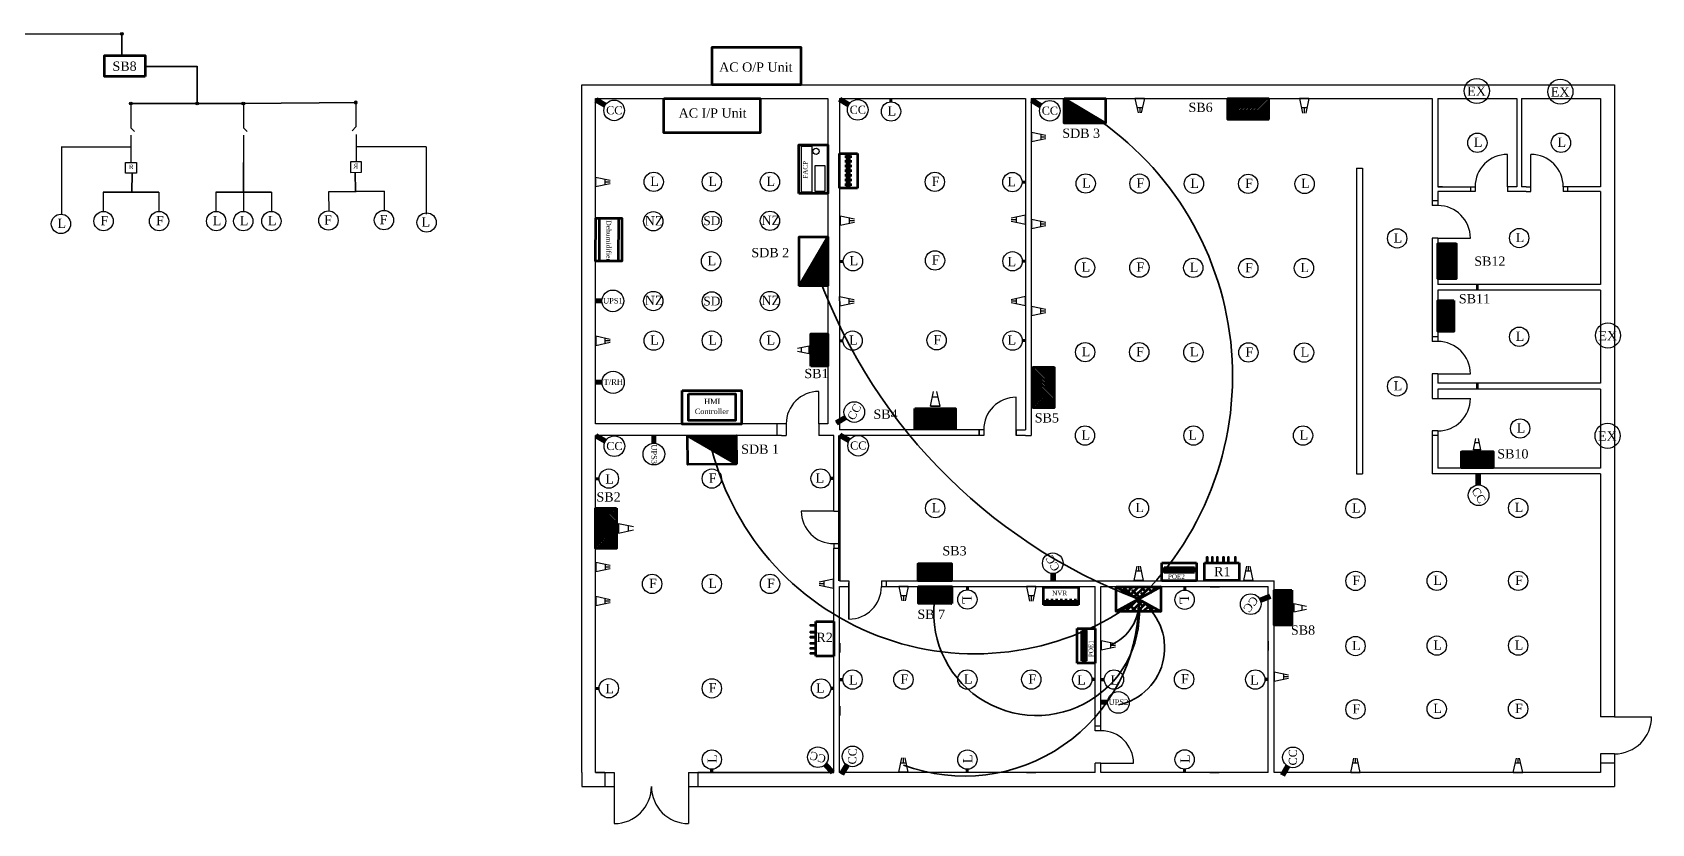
# Model space of a CAD drawing. Header units: metres. Extents: x 59 to 203, y 25 to 76.
# Drawn here: x 168.53 to 203.38, y 57.33 to 74.36 of the extents above; entities that cross this region are included whole.
import ezdxf
from ezdxf.enums import TextEntityAlignment as Align

# ---------------------------------------------------------------- set-up
doc = ezdxf.new("R2010")
doc.units = ezdxf.units.M
doc.header["$LTSCALE"] = 1e-05
doc.header["$MEASUREMENT"] = 0
doc.linetypes.add('DASHED2', pattern=[0.375, 0.25, -0.125])
for name, color, linetype in [('SYMS', 7, 'Continuous'), ('Wire (SDB)', 210, 'DASHED2'), ('WIRES', 7, 'Continuous')]:
    doc.layers.add(name, color=color, linetype=linetype)
doc.styles.get("Standard").update_dxf_attribs({"font": 'times.ttf'})

# ---------------------------------------------------------------- blocks, each defined once
blk = doc.blocks.new('normal door')
for p, q in [((0, 0.125), (0, 0.825)), ((-0.7, 0.125), (-0.8, 0.125)), ((-0.8, 0.125), (-0.8, 0)), ((-0.7, 0), (-0.8, 0)), ((-0.7, 0.125), (-0.7, 0)), ((0, 0.125), (0, 0))]:
    blk.add_line(p, q)
blk.add_arc((0, 0.125), 0.7, 90, 180)
blk = doc.blocks.new('WDDOT')
for radius in [0.03, 0.0187, 0.00929]:
    blk.add_circle((0, 0), radius)
blk = doc.blocks.new('Regulator')
blk.add_lwpolyline([(-0.117, 0.228), (0.117, 0.228), (0.117, 0), (-0.117, 0)], close=True)
at = {"insert": (-0.09, 0.186), "char_height": 0.1, "attachment_point": 1}
blk.add_mtext_dynamic_manual_height_columns('\\pxqc;R', width=0.18667, gutter_width=1, heights=[0], dxfattribs=at)

msp = doc.modelspace()

# ---------------------------------------------------------------- hatches: boundary and pattern name
at = {"lineweight": 60}
h = msp.add_hatch(dxfattribs=at)
h.set_pattern_fill('ANSI31', color=256, scale=0.221801, angle=0.0166, style=0)
h.set_pattern_definition([(45.01664, (179.34202, 57.83356), (-0.019610316, 0.019598928), [])])
h.paths.add_polyline_path([(191.624, 72.407), (190.734, 72.933), (190.734, 72.407)])
h = msp.add_hatch(dxfattribs=at)
h.set_pattern_fill('ANSI31', color=256, scale=0.447342, angle=180)
h.set_pattern_definition([(225, (231.918725, 100.661645), (0.03953984, -0.03953984), [])])
h.paths.add_polyline_path([(195.128, 72.484), (195.128, 72.934), (194.254, 72.934), (194.254, 72.484)])
h = msp.add_hatch(dxfattribs=at)
h.set_pattern_fill('ANSI31', color=256, scale=0.261867, angle=90, style=0)
h.set_pattern_definition([(135, (202.849444, 55.454056), (-0.02314598, -0.02314598), [])])
h.paths.add_polyline_path([(185.648, 69.959), (185.026, 68.909), (185.648, 68.909)])
h = msp.add_hatch(dxfattribs=at)
h.set_pattern_fill('ANSI31', color=256, scale=0.388692, angle=-90)
h.set_pattern_definition([(315, (174.683134, 101.781006), (0.034355855, 0.034355855), [])])
h.paths.add_polyline_path([(199.166, 69.814), (198.775, 69.814), (198.775, 69.055), (199.166, 69.055)])
h = msp.add_hatch(dxfattribs=at)
h.set_pattern_fill('ANSI31', color=256, scale=0.342004, angle=-90)
h.set_pattern_definition([(315, (177.57699, 96.720635), (0.03022915, 0.03022915), [])])
h.paths.add_polyline_path([(199.119, 68.593), (198.775, 68.593), (198.775, 67.925), (199.119, 67.925)])
h = msp.add_hatch(dxfattribs=at)
h.set_pattern_fill('ANSI31', color=256, scale=0.359311, angle=90)
h.set_pattern_definition([(135, (207.91645, 37.62335), (-0.03175889, -0.03175889), [])])
h.paths.add_polyline_path([(185.284, 67.174), (185.646, 67.174), (185.646, 67.876), (185.284, 67.876)])
h = msp.add_hatch(dxfattribs=at)
h.set_pattern_fill('ANSI31', color=256, scale=0.447342, angle=-90)
h.set_pattern_definition([(315, (162.34096, 103.94314), (0.03953984, 0.03953984), [])])
h.paths.add_polyline_path([(190.518, 67.153), (190.068, 67.153), (190.068, 66.279), (190.518, 66.279)])
h = msp.add_hatch(dxfattribs=at)
h.set_pattern_fill('ANSI31', color=256, scale=0.447342)
h.set_pattern_definition([(45, (150.73041, 38.091794), (-0.03953984, 0.03953984), [])])
h.paths.add_polyline_path([(187.521, 66.269), (187.521, 65.819), (188.395, 65.819), (188.395, 66.269)])
h = msp.add_hatch(dxfattribs=at)
h.set_pattern_fill('ANSI31', color=256, scale=0.261867, angle=180.422, style=0)
h.set_pattern_definition([(225.42197, (197.003386, 82.988565), (0.023315812, -0.02297489), [])])
h.paths.add_polyline_path([(182.625, 65.68), (183.68, 65.066), (183.675, 65.688)])
h = msp.add_hatch(dxfattribs=at)
h.set_pattern_fill('ANSI31', color=256, scale=0.347025)
h.set_pattern_definition([(45, (170.743582, 43.47979), (-0.03067299, 0.03067299), [])])
h.paths.add_polyline_path([(199.284, 65.338), (199.284, 64.989), (199.962, 64.989), (199.962, 65.338)])
h = msp.add_hatch(dxfattribs=at)
h.set_pattern_fill('ANSI31', color=256, scale=0.447342, angle=-90)
h.set_pattern_definition([(315, (152.920654, 100.91581), (0.03953984, 0.03953984), [])])
h.paths.add_polyline_path([(181.098, 64.125), (180.648, 64.125), (180.648, 63.251), (181.098, 63.251)])
h = msp.add_hatch(dxfattribs=at)
h.set_pattern_fill('ANSI31', color=256, scale=0.367618)
h.set_pattern_definition([(45, (157.359476, 39.77544), (-0.032493114, 0.032493114), [])])
h.paths.add_polyline_path([(187.593, 62.931), (187.593, 62.561), (188.311, 62.561), (188.311, 62.931)])
h = msp.add_hatch(dxfattribs=at)
h.set_pattern_fill('ANSI31', color=256, scale=0.365629, angle=180)
h.set_pattern_definition([(225, (218.384524, 85.096983), (0.03231735, -0.03231735), [])])
h.paths.add_polyline_path([(188.314, 62.067), (188.314, 62.434), (187.6, 62.434), (187.6, 62.067)])
h = msp.add_hatch(dxfattribs=at)
h.set_pattern_fill('ANSI38', color=256, scale=0.720766)
h.set_pattern_definition([(45, (143.49525, 18.68892), (-0.06370732, 0.06370732), []), (135, (143.49525, 18.68892), (-0.19112195, 0.06370732), [0.2252394, -0.13514363])])
h.paths.add_polyline_path([(191.849, 62.428), (192.333, 62.162), (192.816, 62.428)])
h.paths.add_polyline_path([(192.816, 61.896), (192.333, 62.162), (191.849, 61.896)])
h = msp.add_hatch(dxfattribs=at)
h.set_pattern_fill('ANSI31', color=256, scale=0.382647, angle=-90)
h.set_pattern_definition([(315, (171.5328, 93.823957), (0.033821574, 0.033821574), [])])
h.paths.add_polyline_path([(195.635, 62.354), (195.25, 62.354), (195.25, 61.607), (195.635, 61.607)])

# ---------------------------------------------------------------- linework, layer by layer
for p, q in [((159.098, 74.329), (170.482, 74.329)), ((180.35, 58.434), (180.35, 73.234)), ((189.9, 73.234), (190.05, 73.234)), ((198.625, 73.234), (198.775, 73.234)), ((200.475, 73.234), (200.575, 73.234)), ((202.575, 73.234), (202.575, 68.934)), ((180.65, 72.934), (185.65, 72.934)), ((185.65, 72.934), (185.65, 65.934)), ((185.9, 72.934), (185.9, 69.304)), ((189.9, 72.934), (189.9, 65.809)), ((190.025, 72.934), (190.025, 65.684)), ((198.65, 72.934), (198.65, 70.634)), ((198.65, 72.934), (198.65, 70.634)), ((198.775, 72.934), (198.775, 71.034)), ((200.475, 72.934), (200.475, 71.034)), ((200.575, 72.934), (200.575, 71.034)), ((202.275, 72.934), (202.275, 71.034)), ((202.275, 72.934), (202.275, 71.034)), ((202.275, 72.934), (202.275, 71.034)), ((202.575, 72.934), (202.575, 71.034)), ((200.275, 71.034), (200.275, 71.734)), ((200.775, 71.034), (200.775, 71.734)), ((197.025, 71.434), (197.025, 64.859)), ((197.025, 71.434), (197.15, 71.434)), ((197.15, 71.434), (197.15, 64.859)), ((198.875, 71.034), (198.775, 71.034)), ((198.775, 71.034), (199.575, 71.034)), ((198.775, 70.934), (198.775, 70.634)), ((199.475, 70.934), (198.775, 70.934)), ((199.475, 71.034), (199.475, 70.934)), ((199.475, 71.034), (199.475, 70.935)), ((199.575, 70.935), (199.475, 70.935)), ((199.575, 71.034), (199.575, 70.935)), ((200.275, 71.034), (200.275, 70.934)), ((200.475, 71.034), (200.275, 71.034)), ((200.675, 70.934), (200.275, 70.934)), ((200.675, 71.034), (200.575, 71.034)), ((200.675, 71.034), (200.775, 71.034)), ((200.675, 70.934), (200.775, 70.934)), ((200.775, 70.934), (200.775, 71.034)), ((202.275, 71.034), (201.475, 71.034)), ((201.475, 71.034), (201.475, 70.934)), ((202.275, 70.934), (201.475, 70.934)), ((201.575, 70.934), (201.575, 71.034)), ((202.275, 70.934), (202.275, 69.934)), ((202.275, 70.934), (202.275, 68.934)), ((198.775, 70.734), (198.65, 70.734)), ((198.775, 70.634), (198.65, 70.634)), ((198.65, 69.934), (198.65, 67.709)), ((198.65, 69.934), (198.65, 67.709)), ((198.775, 69.934), (198.65, 69.934)), ((198.775, 69.934), (198.775, 68.934)), ((198.775, 69.934), (199.475, 69.934)), ((185.9, 69.304), (185.9, 65.809)), ((202.275, 68.934), (198.775, 68.934)), ((198.775, 68.809), (198.775, 67.709)), ((202.275, 68.809), (198.775, 68.809)), ((202.575, 68.934), (202.575, 68.834)), ((202.575, 68.834), (202.575, 68.734)), ((198.775, 67.809), (198.65, 67.809)), ((198.775, 67.709), (198.65, 67.709)), ((198.65, 67.009), (198.65, 66.484)), ((198.775, 67.009), (198.65, 67.009)), ((198.775, 67.009), (198.775, 66.809)), ((198.775, 67.009), (199.475, 67.009)), ((185.45, 65.934), (185.45, 66.634)), ((202.275, 66.809), (198.775, 66.809)), ((198.775, 66.684), (198.775, 66.484)), ((202.275, 66.684), (198.775, 66.684)), ((202.575, 66.81), (202.575, 66.673)), ((198.65, 66.484), (199.475, 66.484)), ((184.65, 65.934), (180.65, 65.934)), ((184.55, 65.934), (184.55, 65.684)), ((184.75, 65.934), (184.65, 65.934)), ((184.75, 65.934), (184.75, 65.684)), ((185.65, 65.934), (185.45, 65.934)), ((185.45, 65.934), (185.45, 65.684)), ((180.65, 58.434), (180.65, 65.684)), ((184.65, 65.684), (180.65, 65.684)), ((184.65, 65.684), (184.75, 65.684)), ((185.775, 65.684), (185.45, 65.684)), ((185.775, 64.059), (185.775, 65.684)), ((188.901, 65.809), (185.9, 65.809)), ((185.9, 64.059), (185.9, 65.684)), ((188.901, 65.684), (185.9, 65.684)), ((188.901, 65.684), (188.901, 65.809)), ((189.701, 65.684), (189.701, 65.809)), ((189.701, 65.809), (189.9, 65.809)), ((189.901, 65.684), (189.701, 65.684)), ((189.9, 65.684), (190.025, 65.684)), ((198.65, 65.784), (198.65, 64.859)), ((198.775, 65.784), (198.65, 65.784)), ((198.775, 65.684), (198.65, 65.684)), ((198.775, 65.784), (198.775, 64.984)), ((197.025, 64.859), (197.15, 64.859)), ((202.275, 64.859), (198.65, 64.859)), ((202.275, 64.984), (198.775, 64.984)), ((185.775, 64.059), (185.9, 64.059)), ((185.775, 58.434), (185.775, 63.259)), ((185.775, 63.259), (185.9, 63.259)), ((185.9, 62.559), (185.9, 63.259)), ((185.775, 58.434), (185.775, 62.434)), ((185.9, 62.559), (186.1, 62.559)), ((185.9, 62.559), (186.1, 62.559)), ((185.9, 58.434), (185.9, 62.434)), ((185.9, 62.434), (186.1, 62.434)), ((186.1, 62.559), (186.1, 62.434)), ((186.1, 61.734), (186.1, 62.514)), ((186.1, 62.434), (186.1, 61.734)), ((186.8, 62.559), (195.25, 62.559)), ((186.8, 62.559), (186.8, 62.434)), ((186.8, 62.434), (191.4, 62.434)), ((186.9, 62.559), (186.9, 62.434)), ((191.4, 59.334), (191.4, 62.434)), ((191.525, 59.334), (191.525, 62.434)), ((191.525, 62.434), (195.125, 62.434)), ((195.125, 58.434), (195.125, 62.434)), ((195.25, 58.434), (195.25, 62.559)), ((202.575, 59.831), (202.575, 59.634)), ((202.575, 59.634), (203.375, 59.634)), ((191.525, 59.434), (191.4, 59.434)), ((191.525, 59.334), (191.4, 59.334)), ((191.4, 58.434), (191.4, 58.634)), ((191.525, 58.634), (191.4, 58.634)), ((191.525, 58.434), (191.525, 58.634)), ((191.525, 58.634), (192.225, 58.634)), ((202.575, 58.834), (202.575, 58.134)), ((180.35, 58.434), (180.35, 58.134)), ((180.85, 58.434), (180.65, 58.434)), ((180.65, 58.434), (181.05, 58.434)), ((180.85, 58.434), (180.85, 58.134)), ((181.05, 58.434), (181.05, 58.134)), ((182.65, 58.434), (185.775, 58.434)), ((182.65, 58.434), (182.65, 58.134)), ((185.775, 58.434), (182.85, 58.434)), ((182.85, 58.434), (182.85, 58.134)), ((196.25, 58.434), (196.25, 58.436)), ((180.35, 58.134), (180.65, 58.134)), ((180.65, 58.134), (181.05, 58.134)), ((181.05, 58.134), (181.05, 57.334)), ((182.65, 58.134), (202.575, 58.134)), ((182.65, 58.134), (182.65, 57.334))]:
    msp.add_line(p, q)
at = {"linetype": 'Continuous', "lineweight": 35}
for p in [(175.516, 72.849), (170.618, 72.83)]:
    msp.add_line(p, (173.067, 72.83), dxfattribs=at)
at = {"lineweight": 60}
for p, q in [((180.842, 72.761), (180.642, 72.878)), ((180.857, 72.793), (180.657, 72.91)), ((180.874, 72.817), (180.674, 72.934)), ((186.084, 72.773), (185.884, 72.89)), ((186.099, 72.805), (185.899, 72.922)), ((186.116, 72.829), (185.916, 72.946)), ((190.217, 72.753), (190.017, 72.87)), ((190.232, 72.785), (190.032, 72.902)), ((190.248, 72.809), (190.049, 72.926)), ((180.727, 70.362), (180.727, 69.434)), ((181.142, 70.36), (181.136, 69.433)), ((180.786, 68.604), (180.646, 68.604)), ((180.786, 68.556), (180.646, 68.556)), ((180.786, 68.604), (180.786, 68.604)), ((180.789, 66.855), (180.646, 66.855)), ((180.789, 66.805), (180.646, 66.805)), ((180.789, 66.855), (180.789, 66.855)), ((186.012, 66.103), (185.813, 65.985)), ((186.025, 66.077), (185.826, 65.959)), ((186.046, 66.049), (185.847, 65.93)), ((180.846, 65.536), (180.646, 65.653)), ((180.861, 65.568), (180.662, 65.685)), ((180.878, 65.592), (180.678, 65.709)), ((181.879, 65.518), (181.879, 65.684)), ((181.927, 65.518), (181.927, 65.684)), ((181.927, 65.518), (181.927, 65.518)), ((186.093, 65.547), (185.893, 65.664)), ((186.108, 65.579), (185.908, 65.696)), ((186.125, 65.603), (185.925, 65.72)), ((199.616, 64.618), (199.614, 64.849)), ((199.651, 64.621), (199.649, 64.852)), ((199.68, 64.619), (199.678, 64.85)), ((190.459, 62.716), (190.46, 62.559)), ((190.488, 62.715), (190.489, 62.559)), ((190.524, 62.717), (190.524, 62.559)), ((191.849, 62.428), (192.816, 61.896)), ((192.816, 62.428), (191.849, 61.896)), ((194.938, 62.171), (195.152, 62.259)), ((194.954, 62.139), (195.168, 62.227)), ((194.963, 62.112), (195.177, 62.2)), ((191.668, 59.967), (191.527, 59.967)), ((191.668, 59.967), (191.668, 59.967)), ((191.668, 59.919), (191.527, 59.919)), ((185.565, 58.584), (185.727, 58.418)), ((185.588, 58.603), (185.749, 58.437)), ((185.611, 58.63), (185.772, 58.464)), ((186.036, 58.611), (185.912, 58.415)), ((186.059, 58.594), (185.936, 58.398)), ((186.091, 58.577), (185.967, 58.382)), ((195.52, 58.585), (195.404, 58.385)), ((195.545, 58.569), (195.428, 58.369)), ((195.576, 58.553), (195.46, 58.353))]:
    msp.add_line(p, q, dxfattribs=at)
at = {"color": 0, "lineweight": 60}
for p, q in [((186.994, 72.934), (186.995, 72.863)), ((187.003, 72.934), (187.004, 72.864)), ((190.734, 72.933), (191.624, 72.407)), ((195.896, 72.934), (195.896, 72.934)), ((185.9, 71.005), (185.9, 71.753)), ((185.9, 71.753), (186.285, 71.753)), ((186.034, 71.71), (186.034, 71.66)), ((186.134, 71.71), (186.034, 71.71)), ((186.134, 71.66), (186.034, 71.66)), ((186.034, 71.61), (186.034, 71.56)), ((186.134, 71.61), (186.034, 71.61)), ((186.134, 71.61), (186.034, 71.61)), ((186.134, 71.56), (186.034, 71.56)), ((186.034, 71.51), (186.034, 71.46)), ((186.134, 71.51), (186.034, 71.51)), ((186.134, 71.46), (186.034, 71.46)), ((186.134, 71.71), (186.134, 71.66)), ((186.134, 71.61), (186.134, 71.56)), ((186.134, 71.51), (186.134, 71.46)), ((186.285, 71.753), (186.285, 71.005)), ((186.034, 71.41), (186.034, 71.36)), ((186.134, 71.41), (186.034, 71.41)), ((186.134, 71.36), (186.034, 71.36)), ((186.034, 71.31), (186.034, 71.26)), ((186.134, 71.31), (186.034, 71.31)), ((186.134, 71.26), (186.034, 71.26)), ((186.034, 71.21), (186.034, 71.16)), ((186.134, 71.21), (186.034, 71.21)), ((186.134, 71.16), (186.034, 71.16)), ((186.034, 71.11), (186.034, 71.06)), ((186.134, 71.11), (186.034, 71.11)), ((186.134, 71.41), (186.134, 71.36)), ((186.134, 71.31), (186.134, 71.26)), ((186.134, 71.21), (186.134, 71.16)), ((186.134, 71.11), (186.134, 71.06)), ((189.898, 71.139), (189.827, 71.14)), ((189.898, 71.13), (189.827, 71.131)), ((186.285, 71.005), (185.9, 71.005)), ((186.134, 71.06), (186.034, 71.06)), ((185.026, 68.909), (185.648, 69.959)), ((185.909, 69.436), (185.98, 69.437)), ((185.909, 69.427), (185.98, 69.428)), ((189.9, 69.44), (189.83, 69.44)), ((189.901, 69.431), (189.83, 69.431)), ((199.624, 68.934), (199.624, 68.809)), ((185.9, 67.731), (185.971, 67.731)), ((185.9, 67.721), (185.971, 67.721)), ((189.901, 67.732), (189.831, 67.731)), ((189.901, 67.722), (189.831, 67.722)), ((199.623, 66.809), (199.623, 66.684)), ((183.68, 65.066), (182.625, 65.68)), ((185.9, 62.559), (185.9, 65.684)), ((199.623, 64.989), (199.623, 64.984)), ((180.653, 64.762), (180.724, 64.762)), ((180.653, 64.753), (180.724, 64.753)), ((185.771, 64.765), (185.7, 64.765)), ((185.771, 64.756), (185.7, 64.756)), ((192.837, 62.561), (192.837, 62.946)), ((192.837, 62.946), (193.584, 62.946)), ((192.884, 62.846), (193.534, 62.846)), ((192.884, 62.846), (192.884, 62.746)), ((192.884, 62.746), (193.534, 62.746)), ((192.934, 62.846), (192.934, 62.746)), ((192.984, 62.846), (192.984, 62.746)), ((192.984, 62.846), (192.984, 62.746)), ((193.034, 62.846), (193.034, 62.746)), ((193.084, 62.846), (193.084, 62.746)), ((193.134, 62.846), (193.134, 62.746)), ((193.184, 62.846), (193.184, 62.746)), ((193.234, 62.846), (193.234, 62.746)), ((193.284, 62.846), (193.284, 62.746)), ((193.334, 62.846), (193.334, 62.746)), ((193.384, 62.846), (193.384, 62.746)), ((193.434, 62.846), (193.434, 62.746)), ((193.484, 62.846), (193.484, 62.746)), ((193.534, 62.846), (193.534, 62.746)), ((193.584, 62.946), (193.584, 62.561)), ((193.752, 62.564), (193.752, 62.948)), ((193.752, 62.948), (194.499, 62.948)), ((194.499, 62.948), (194.499, 62.564)), ((188.646, 62.435), (188.646, 62.365)), ((188.655, 62.435), (188.655, 62.365)), ((190.291, 62.425), (191.038, 62.425)), ((190.291, 62.04), (190.291, 62.425)), ((191.038, 62.425), (191.038, 62.04)), ((193.584, 62.561), (192.837, 62.561)), ((193.321, 62.431), (193.321, 62.36)), ((193.33, 62.431), (193.33, 62.36)), ((194.499, 62.564), (193.752, 62.564)), ((191.038, 62.04), (190.291, 62.04)), ((190.395, 62.14), (190.345, 62.14)), ((190.345, 62.04), (190.345, 62.14)), ((190.395, 62.04), (190.345, 62.04)), ((190.395, 62.04), (190.395, 62.14)), ((190.495, 62.14), (190.445, 62.14)), ((190.445, 62.04), (190.445, 62.14)), ((190.495, 62.04), (190.445, 62.04)), ((190.495, 62.04), (190.495, 62.14)), ((190.595, 62.14), (190.545, 62.14)), ((190.545, 62.04), (190.545, 62.14)), ((190.595, 62.04), (190.545, 62.04)), ((190.595, 62.04), (190.595, 62.14)), ((190.695, 62.14), (190.645, 62.14)), ((190.645, 62.04), (190.645, 62.14)), ((190.695, 62.04), (190.645, 62.04)), ((190.695, 62.04), (190.695, 62.14)), ((190.795, 62.14), (190.745, 62.14)), ((190.745, 62.04), (190.745, 62.14)), ((190.795, 62.04), (190.745, 62.04)), ((190.795, 62.04), (190.795, 62.14)), ((190.895, 62.14), (190.845, 62.14)), ((190.845, 62.04), (190.845, 62.14)), ((190.895, 62.04), (190.845, 62.04)), ((190.895, 62.04), (190.895, 62.14)), ((190.895, 62.04), (190.895, 62.14)), ((190.995, 62.14), (190.945, 62.14)), ((190.945, 62.04), (190.945, 62.14)), ((190.995, 62.04), (190.945, 62.04)), ((190.995, 62.04), (190.995, 62.14)), ((185.39, 60.936), (185.39, 61.684)), ((185.39, 61.684), (185.775, 61.684)), ((185.775, 61.684), (185.775, 60.936)), ((191.014, 60.787), (191.014, 61.535)), ((191.014, 61.535), (191.399, 61.535)), ((191.114, 60.835), (191.114, 61.485)), ((191.114, 61.485), (191.214, 61.485)), ((191.114, 61.435), (191.214, 61.435)), ((191.114, 61.385), (191.214, 61.385)), ((191.114, 61.335), (191.214, 61.335)), ((191.214, 60.835), (191.214, 61.485)), ((191.399, 61.535), (191.399, 60.787)), ((191.114, 61.285), (191.214, 61.285)), ((191.114, 61.235), (191.214, 61.235)), ((191.114, 61.185), (191.214, 61.185)), ((191.114, 61.135), (191.214, 61.135)), ((191.114, 61.085), (191.214, 61.085)), ((191.114, 61.035), (191.214, 61.035)), ((191.114, 60.985), (191.214, 60.985)), ((185.775, 60.936), (185.39, 60.936)), ((191.399, 60.787), (191.014, 60.787)), ((191.114, 60.935), (191.214, 60.935)), ((191.114, 60.935), (191.214, 60.935)), ((191.114, 60.885), (191.214, 60.885)), ((191.114, 60.835), (191.214, 60.835)), ((185.899, 60.439), (185.97, 60.439)), ((185.899, 60.43), (185.97, 60.43)), ((191.401, 60.439), (191.33, 60.439)), ((191.401, 60.43), (191.33, 60.43)), ((191.526, 60.439), (191.597, 60.439)), ((191.526, 60.43), (191.597, 60.43)), ((195.125, 60.439), (195.054, 60.439)), ((195.125, 60.43), (195.054, 60.43)), ((180.653, 60.252), (180.724, 60.252)), ((180.653, 60.242), (180.724, 60.242)), ((185.779, 60.246), (185.708, 60.246)), ((185.779, 60.237), (185.709, 60.237)), ((183.145, 58.434), (183.145, 58.505)), ((183.154, 58.434), (183.154, 58.505)), ((188.645, 58.432), (188.645, 58.503)), ((188.654, 58.432), (188.654, 58.503)), ((193.32, 58.436), (193.32, 58.507)), ((193.329, 58.436), (193.329, 58.507))]:
    msp.add_line(p, q, dxfattribs=at)
at = {"color": 0}
for p, q in [((192.257, 72.935), (192.459, 72.935)), ((192.459, 72.935), (192.257, 72.935)), ((192.257, 72.935), (192.323, 72.626)), ((192.459, 72.935), (192.393, 72.626)), ((195.795, 72.934), (195.997, 72.934)), ((195.997, 72.934), (195.795, 72.934)), ((195.795, 72.934), (195.861, 72.624)), ((195.997, 72.934), (195.931, 72.624)), ((192.417, 72.737), (192.299, 72.737)), ((192.358, 72.737), (192.358, 72.626)), ((192.358, 72.737), (192.358, 72.626)), ((195.955, 72.735), (195.837, 72.735)), ((195.896, 72.735), (195.896, 72.624)), ((195.896, 72.735), (195.896, 72.624)), ((190.03, 72.009), (190.03, 72.211)), ((190.03, 72.211), (190.339, 72.146)), ((190.03, 72.211), (190.03, 72.009)), ((190.229, 72.169), (190.229, 72.052)), ((190.03, 72.009), (190.34, 72.075)), ((190.229, 72.11), (190.339, 72.111)), ((190.229, 72.11), (190.339, 72.111)), ((180.65, 71.042), (180.65, 71.244)), ((180.65, 71.244), (180.96, 71.178)), ((180.65, 71.244), (180.65, 71.042)), ((180.65, 71.042), (180.96, 71.107)), ((180.849, 71.201), (180.849, 71.084)), ((180.849, 71.143), (180.96, 71.143)), ((180.849, 71.143), (180.96, 71.143)), ((185.65, 71.042), (185.65, 71.244)), ((185.65, 71.244), (185.65, 71.042)), ((185.91, 70.21), (185.909, 70.412)), ((185.909, 70.412), (186.219, 70.347)), ((185.909, 70.412), (185.91, 70.21)), ((189.9, 70.427), (189.59, 70.361)), ((189.9, 70.225), (189.9, 70.427)), ((189.9, 70.427), (189.9, 70.225)), ((185.91, 70.21), (186.219, 70.277)), ((186.108, 70.37), (186.108, 70.253)), ((186.108, 70.311), (186.219, 70.312)), ((186.108, 70.311), (186.219, 70.312)), ((189.701, 70.326), (189.59, 70.326)), ((189.701, 70.326), (189.59, 70.326)), ((189.9, 70.225), (189.59, 70.291)), ((189.701, 70.385), (189.701, 70.267)), ((190.028, 70.137), (190.027, 70.339)), ((190.027, 70.339), (190.337, 70.274)), ((190.027, 70.339), (190.028, 70.137)), ((190.028, 70.137), (190.337, 70.204)), ((190.226, 70.297), (190.226, 70.18)), ((190.226, 70.239), (190.337, 70.239)), ((190.226, 70.239), (190.337, 70.239)), ((185.902, 68.475), (185.901, 68.677)), ((185.901, 68.677), (186.211, 68.612)), ((185.901, 68.677), (185.902, 68.475)), ((189.898, 68.674), (189.589, 68.608)), ((189.898, 68.472), (189.898, 68.674)), ((189.898, 68.674), (189.898, 68.472)), ((185.902, 68.475), (186.211, 68.542)), ((186.1, 68.635), (186.101, 68.518)), ((186.101, 68.577), (186.211, 68.577)), ((186.101, 68.577), (186.211, 68.577)), ((189.699, 68.573), (189.589, 68.573)), ((189.699, 68.573), (189.589, 68.573)), ((189.898, 68.472), (189.589, 68.538)), ((189.699, 68.632), (189.699, 68.514)), ((190.028, 68.268), (190.027, 68.47)), ((190.027, 68.47), (190.337, 68.405)), ((190.027, 68.47), (190.028, 68.268)), ((190.028, 68.268), (190.337, 68.335)), ((190.226, 68.429), (190.226, 68.311)), ((190.226, 68.37), (190.337, 68.37)), ((190.226, 68.37), (190.337, 68.37)), ((180.651, 67.625), (180.651, 67.827)), ((180.651, 67.827), (180.96, 67.761)), ((180.651, 67.827), (180.651, 67.625)), ((180.651, 67.625), (180.96, 67.691)), ((180.85, 67.785), (180.85, 67.667)), ((180.85, 67.726), (180.96, 67.726)), ((180.85, 67.726), (180.96, 67.726)), ((185.247, 67.608), (184.992, 67.554)), ((185.247, 67.608), (185.247, 67.442)), ((185.247, 67.442), (185.247, 67.608)), ((185.247, 67.442), (184.992, 67.496)), ((185.083, 67.477), (185.083, 67.573)), ((187.854, 66.315), (187.922, 66.633)), ((188.062, 66.315), (187.994, 66.633)), ((188.062, 66.315), (187.854, 66.315)), ((187.854, 66.315), (188.062, 66.315)), ((187.898, 66.519), (188.018, 66.519)), ((181.899, 65.934), (181.899, 65.934)), ((199.542, 65.374), (199.595, 65.62)), ((199.576, 65.532), (199.67, 65.532)), ((199.703, 65.374), (199.651, 65.62)), ((199.703, 65.374), (199.542, 65.374)), ((199.542, 65.374), (199.703, 65.374)), ((181.144, 63.585), (181.144, 63.792)), ((181.144, 63.792), (181.461, 63.724)), ((181.144, 63.792), (181.144, 63.585)), ((181.144, 63.585), (181.461, 63.652)), ((181.348, 63.749), (181.348, 63.628)), ((180.652, 62.758), (180.652, 62.96)), ((180.652, 62.96), (180.962, 62.894)), ((180.652, 62.96), (180.652, 62.758)), ((180.652, 62.758), (180.962, 62.824)), ((180.851, 62.918), (180.851, 62.8)), ((180.851, 62.859), (180.962, 62.859)), ((180.851, 62.859), (180.962, 62.859)), ((192.236, 62.566), (192.302, 62.875)), ((192.396, 62.764), (192.278, 62.764)), ((192.337, 62.764), (192.337, 62.875)), ((192.337, 62.764), (192.337, 62.875)), ((192.438, 62.566), (192.372, 62.875)), ((194.6, 62.566), (194.666, 62.875)), ((194.76, 62.764), (194.642, 62.764)), ((194.701, 62.764), (194.701, 62.875)), ((194.701, 62.764), (194.701, 62.875)), ((194.802, 62.566), (194.736, 62.875)), ((185.77, 62.593), (185.46, 62.527)), ((185.571, 62.492), (185.46, 62.492)), ((185.571, 62.492), (185.46, 62.492)), ((185.77, 62.391), (185.46, 62.457)), ((185.571, 62.433), (185.571, 62.551)), ((185.77, 62.593), (185.77, 62.391)), ((185.77, 62.391), (185.77, 62.593)), ((187.174, 62.436), (187.376, 62.436)), ((187.376, 62.436), (187.174, 62.436)), ((187.174, 62.436), (187.24, 62.126)), ((187.376, 62.436), (187.31, 62.126)), ((189.924, 62.433), (190.126, 62.433)), ((190.126, 62.433), (189.924, 62.433)), ((189.924, 62.433), (189.99, 62.124)), ((190.126, 62.433), (190.061, 62.124)), ((192.236, 62.566), (192.438, 62.566)), ((192.438, 62.566), (192.236, 62.566)), ((193.874, 62.432), (194.076, 62.432)), ((194.076, 62.432), (193.874, 62.432)), ((194.6, 62.566), (194.802, 62.566)), ((194.802, 62.566), (194.6, 62.566)), ((180.652, 62.226), (180.652, 62.024)), ((180.652, 62.024), (180.652, 62.226)), ((180.652, 62.226), (180.962, 62.16)), ((180.652, 62.024), (180.962, 62.089)), ((180.851, 62.066), (180.851, 62.183)), ((180.851, 62.125), (180.962, 62.125)), ((180.851, 62.125), (180.962, 62.125)), ((187.334, 62.237), (187.216, 62.237)), ((187.275, 62.237), (187.275, 62.126)), ((187.275, 62.237), (187.275, 62.126)), ((190.084, 62.234), (189.967, 62.234)), ((190.025, 62.234), (190.025, 62.124)), ((190.025, 62.234), (190.025, 62.124)), ((195.674, 61.892), (195.674, 62.069)), ((195.674, 62.069), (195.946, 62.011)), ((195.674, 62.069), (195.674, 61.892)), ((195.849, 62.032), (195.849, 61.929)), ((195.674, 61.892), (195.946, 61.949)), ((185.905, 61.015), (185.905, 61.217)), ((185.905, 61.217), (185.905, 61.015)), ((191.528, 61.073), (191.528, 61.275)), ((191.528, 61.275), (191.837, 61.209)), ((191.528, 61.275), (191.528, 61.073)), ((191.528, 61.073), (191.837, 61.138)), ((191.727, 61.232), (191.727, 61.115)), ((191.727, 61.174), (191.837, 61.174)), ((191.727, 61.174), (191.837, 61.174)), ((195.123, 61.262), (195.123, 61.059)), ((195.123, 61.059), (195.123, 61.262)), ((195.252, 60.397), (195.251, 60.599)), ((195.251, 60.599), (195.56, 60.534)), ((195.251, 60.599), (195.252, 60.397)), ((195.252, 60.397), (195.561, 60.463)), ((195.45, 60.557), (195.45, 60.44)), ((195.45, 60.498), (195.561, 60.499)), ((195.45, 60.498), (195.561, 60.499)), ((185.905, 59.864), (185.905, 59.662)), ((185.905, 59.662), (185.905, 59.864)), ((187.174, 58.438), (187.24, 58.747)), ((187.334, 58.637), (187.216, 58.637)), ((187.275, 58.637), (187.275, 58.747)), ((187.275, 58.637), (187.275, 58.747)), ((187.376, 58.438), (187.31, 58.747)), ((196.899, 58.434), (196.965, 58.744)), ((197.059, 58.633), (196.941, 58.633)), ((197, 58.633), (197, 58.744)), ((197, 58.633), (197, 58.744)), ((197.101, 58.434), (197.035, 58.744)), ((200.399, 58.436), (200.465, 58.745)), ((200.559, 58.634), (200.441, 58.634)), ((200.5, 58.634), (200.5, 58.745)), ((200.5, 58.634), (200.5, 58.745)), ((200.601, 58.436), (200.535, 58.745)), ((187.174, 58.438), (187.376, 58.438)), ((187.376, 58.438), (187.174, 58.438)), ((189.924, 58.435), (190.126, 58.435)), ((190.126, 58.435), (189.924, 58.435)), ((193.867, 58.437), (194.069, 58.437)), ((194.069, 58.437), (193.867, 58.437)), ((196.899, 58.434), (197.101, 58.434)), ((197.101, 58.434), (196.899, 58.434)), ((200.399, 58.436), (200.601, 58.436)), ((200.601, 58.436), (200.399, 58.436))]:
    msp.add_line(p, q, dxfattribs=at)
at = {"lineweight": 60}
for points in [[(183.153, 73.238), (185.074, 73.238), (185.074, 74.036), (183.153, 74.036)], [(182.114, 72.934), (184.187, 72.934), (184.187, 72.195), (182.114, 72.195)], [(180.653, 70.362), (181.216, 70.36), (181.213, 69.433), (180.65, 69.434)], [(182.514, 66.654), (183.787, 66.654), (183.787, 65.932), (182.514, 65.932)], [(182.648, 66.582), (183.661, 66.582), (183.661, 66.008), (182.648, 66.008)], [(191.849, 62.428), (192.816, 62.428), (192.816, 61.896), (191.849, 61.896)]]:
    msp.add_lwpolyline(points, close=True, dxfattribs=at)
at = {"color": 0, "lineweight": 60}
for points in [[(170.955, 73.41), (170.081, 73.41), (170.081, 73.86), (170.955, 73.86)], [(190.734, 72.933), (191.624, 72.934), (191.624, 72.407), (190.734, 72.407)], [(195.128, 72.484), (194.254, 72.484), (194.254, 72.934), (195.128, 72.934)], [(185.025, 70.893), (185.025, 71.943), (185.647, 71.943), (185.647, 70.893)], [(185.026, 68.909), (185.026, 69.959), (185.648, 69.959), (185.648, 68.909)], [(199.166, 69.814), (199.166, 69.055), (198.775, 69.055), (198.775, 69.814)], [(199.119, 68.593), (199.119, 67.925), (198.775, 67.925), (198.775, 68.593)], [(185.284, 67.174), (185.284, 67.876), (185.646, 67.876), (185.646, 67.174)], [(190.518, 67.153), (190.518, 66.279), (190.068, 66.279), (190.068, 67.153)], [(187.521, 66.269), (188.395, 66.269), (188.395, 65.819), (187.521, 65.819)], [(183.68, 65.066), (182.63, 65.059), (182.625, 65.68), (183.675, 65.688)], [(199.284, 65.338), (199.962, 65.338), (199.962, 64.989), (199.284, 64.989)], [(181.098, 64.125), (181.098, 63.251), (180.648, 63.251), (180.648, 64.125)], [(187.593, 62.931), (188.311, 62.931), (188.311, 62.561), (187.593, 62.561)], [(188.314, 62.067), (187.6, 62.067), (187.6, 62.434), (188.314, 62.434)], [(195.635, 62.354), (195.635, 61.607), (195.25, 61.607), (195.25, 62.354)]]:
    msp.add_lwpolyline(points, close=True, dxfattribs=at)
for points in [[(180.35, 65.934), (180.35, 73.234), (185.65, 73.234)], [(180.35, 73.234), (189.9, 73.234)], [(190.025, 73.234), (202.575, 73.234)], [(198.775, 73.234), (200.475, 73.234)], [(200.575, 73.234), (202.575, 73.234), (202.575, 71.034)], [(180.65, 65.934), (180.65, 72.934), (185.65, 72.934)], [(185.9, 72.934), (189.9, 72.934)], [(190.025, 72.934), (198.65, 72.934)], [(198.775, 72.934), (200.475, 72.934)], [(200.575, 72.934), (202.275, 72.934), (202.275, 71.034)], [(202.275, 70.934), (202.275, 68.934)], [(202.275, 68.809), (202.275, 66.809)], [(202.575, 68.809), (202.575, 66.809)], [(202.275, 66.684), (202.275, 64.984)], [(202.575, 66.684), (202.575, 59.831)], [(202.275, 64.859), (202.275, 59.634)], [(202.575, 59.634), (202.275, 59.634)], [(202.575, 58.834), (202.275, 58.834)], [(202.275, 58.834), (202.275, 58.434)], [(202.575, 58.634), (202.275, 58.634)], [(191.4, 58.434), (185.9, 58.434)], [(195.125, 58.434), (191.525, 58.434)], [(202.275, 58.434), (195.25, 58.434)]]:
    msp.add_lwpolyline(points)
for points in [[(185.083, 70.924), (185.083, 71.914), (185.3, 71.914), (185.3, 70.924)], [(185.375, 70.937), (185.375, 71.496), (185.579, 71.496), (185.579, 70.937)]]:
    msp.add_lwpolyline(points, close=True)
at = {"linetype": 'Continuous', "lineweight": 35}
for points in [[(193.799, 62.948), (193.824, 62.948), (193.824, 63.071), (193.799, 63.071)], [(193.908, 62.948), (193.933, 62.948), (193.933, 63.071), (193.908, 63.071)], [(194.017, 62.948), (194.042, 62.948), (194.042, 63.071), (194.017, 63.071)], [(194.149, 62.948), (194.173, 62.948), (194.173, 63.071), (194.149, 63.071)], [(194.256, 62.948), (194.28, 62.948), (194.28, 63.071), (194.256, 63.071)], [(194.404, 62.948), (194.428, 62.948), (194.428, 63.071), (194.404, 63.071)], [(185.39, 61.588), (185.39, 61.613), (185.268, 61.613), (185.268, 61.588)], [(185.39, 61.44), (185.39, 61.465), (185.268, 61.465), (185.268, 61.44)], [(185.39, 61.333), (185.39, 61.358), (185.268, 61.358), (185.268, 61.333)], [(185.39, 61.202), (185.39, 61.226), (185.268, 61.226), (185.268, 61.202)], [(185.39, 61.093), (185.39, 61.117), (185.268, 61.117), (185.268, 61.093)], [(185.39, 60.984), (185.39, 61.008), (185.268, 61.008), (185.268, 60.984)]]:
    msp.add_lwpolyline(points, close=True, dxfattribs=at)
for centre, radius in [((199.614, 73.098), 0.27), ((201.413, 73.083), 0.27), ((185.392, 71.799), 0.0658), ((202.436, 67.838), 0.27), ((202.428, 65.679), 0.27)]:
    msp.add_circle(centre, radius)
at = {"color": 0}
for centre, radius in [((181.048, 72.68), 0.222), ((186.29, 72.692), 0.222), ((187.006, 72.657), 0.208), ((190.423, 72.672), 0.222), ((199.625, 71.984), 0.208), ((201.425, 71.984), 0.208), ((181.9, 71.143), 0.208), ((183.15, 71.143), 0.208), ((184.401, 71.143), 0.208), ((187.949, 71.143), 0.208), ((189.619, 71.137), 0.208), ((191.196, 71.107), 0.208), ((192.355, 71.105), 0.208), ((193.525, 71.103), 0.208), ((194.693, 71.1), 0.208), ((195.907, 71.098), 0.208), ((169.142, 70.239), 0.208), ((170.059, 70.298), 0.208), ((171.254, 70.298), 0.208), ((172.483, 70.298), 0.208), ((173.066, 70.298), 0.208), ((173.671, 70.298), 0.208), ((174.899, 70.311), 0.208), ((176.094, 70.32), 0.208), ((177.011, 70.269), 0.208), ((181.891, 70.294), 0.208), ((183.15, 70.299), 0.208), ((184.401, 70.304), 0.208), ((197.899, 69.927), 0.208), ((200.525, 69.934), 0.208), ((183.133, 69.434), 0.208), ((186.188, 69.434), 0.208), ((187.953, 69.452), 0.208), ((189.622, 69.434), 0.208), ((191.182, 69.297), 0.208), ((192.351, 69.298), 0.208), ((193.511, 69.293), 0.208), ((194.695, 69.287), 0.208), ((195.893, 69.288), 0.208), ((181.019, 68.58), 0.234), ((181.891, 68.579), 0.208), ((183.15, 68.57), 0.208), ((184.401, 68.579), 0.208), ((200.525, 67.809), 0.208), ((181.899, 67.726), 0.208), ((183.15, 67.726), 0.208), ((184.401, 67.726), 0.208), ((186.179, 67.726), 0.208), ((187.987, 67.734), 0.208), ((189.623, 67.726), 0.208), ((191.184, 67.479), 0.208), ((192.348, 67.478), 0.208), ((193.513, 67.475), 0.208), ((194.697, 67.472), 0.208), ((195.896, 67.47), 0.208), ((181.027, 66.83), 0.239), ((197.9, 66.743), 0.208), ((186.216, 66.19), 0.222), ((191.181, 65.684), 0.208), ((193.516, 65.684), 0.208), ((195.873, 65.684), 0.208), ((200.546, 65.836), 0.208), ((181.053, 65.455), 0.222), ((181.903, 65.285), 0.234), ((186.299, 65.466), 0.222), ((180.932, 64.757), 0.208), ((183.15, 64.758), 0.208), ((185.492, 64.76), 0.208), ((199.652, 64.399), 0.222), ((187.957, 64.122), 0.208), ((192.342, 64.124), 0.208), ((197.002, 64.116), 0.208), ((200.504, 64.126), 0.208), ((190.488, 62.936), 0.222), ((197.002, 62.555), 0.208), ((198.752, 62.558), 0.208), ((200.503, 62.558), 0.208), ((181.865, 62.492), 0.208), ((183.15, 62.492), 0.208), ((184.402, 62.492), 0.208), ((188.65, 62.157), 0.208), ((193.325, 62.152), 0.208), ((194.748, 62.056), 0.222), ((197.002, 61.155), 0.208), ((198.752, 61.164), 0.208), ((200.503, 61.164), 0.208), ((186.178, 60.434), 0.208), ((187.274, 60.434), 0.208), ((188.65, 60.434), 0.208), ((190.026, 60.434), 0.208), ((191.123, 60.434), 0.208), ((191.805, 60.434), 0.208), ((193.314, 60.439), 0.208), ((194.846, 60.434), 0.208), ((180.932, 60.247), 0.208), ((183.15, 60.245), 0.208), ((185.501, 60.24), 0.208), ((191.9, 59.943), 0.234), ((197.002, 59.793), 0.208), ((198.751, 59.802), 0.208), ((200.502, 59.802), 0.208), ((183.15, 58.713), 0.208), ((185.433, 58.763), 0.222), ((186.178, 58.781), 0.222), ((188.65, 58.711), 0.208), ((193.325, 58.715), 0.208), ((195.657, 58.76), 0.222)]:
    msp.add_circle(centre, radius, dxfattribs=at)
for centre, radius, start, end in [((200.275, 71.034), 0.7, 90, 180), ((200.775, 71.034), 0.7, 0, 90), ((198.775, 69.934), 0.7, 0, 90), ((198.775, 67.009), 0.7, 0, 90), ((185.45, 65.934), 0.7, 90, 180), ((198.775, 66.484), 0.7, 270, 0), ((186.1, 62.434), 0.7, 270, 0), ((202.575, 59.634), 0.8, 270, 0), ((191.525, 58.634), 0.7, 0, 90), ((181.05, 58.134), 0.8, 270, 0), ((182.65, 58.134), 0.8, 180, 270)]:
    msp.add_arc(centre, radius, start, end)
at = {"layer": 'Wire (SDB)', "linetype": 'Continuous', "lineweight": 35}
for centre, radius, start, end in [((187.648, 66.965), 6.709, 314.2816, 58.2484), ((196.489, 73.162), 11.759, 198.4815, 249.299), ((188.816, 66.836), 5.849, 194.4779, 306.9613), ((188.586, 62.106), 3.75, 249.5333, 359.6362), ((190.138, 61.874), 2.213, 170.2082, 7.4759), ((191.354, 62.082), 0.982, 292.3094, 4.6928), ((191.641, 61.115), 1.254, 282.0065, 56.5623)]:
    msp.add_arc(centre, radius, start, end, dxfattribs=at)
at = {"layer": 'WIRES', "linetype": 'Continuous', "lineweight": 35}
for p, q in [((170.452, 73.86), (170.452, 74.329)), ((172.074, 73.623), (170.953, 73.623)), ((172.074, 73.635), (172.074, 72.83)), ((169.154, 71.896), (170.645, 71.886)), ((177.001, 71.896), (175.496, 71.905)), ((173.074, 70.918), (173.069, 71.557)), ((170.666, 70.918), (170.673, 71.33)), ((175.482, 70.936), (175.472, 71.348)), ((170.052, 70.918), (171.248, 70.918)), ((172.477, 70.918), (173.672, 70.918)), ((176.096, 70.94), (174.901, 70.931))]:
    msp.add_line(p, q, dxfattribs=at)
at = {"layer": 'WIRES'}
for p, q in [((175.486, 72.849), (175.49, 72.324)), ((170.648, 72.83), (170.648, 72.306)), ((173.072, 72.83), (173.072, 72.306)), ((170.645, 72.145), (170.645, 71.557)), ((170.648, 72.306), (170.726, 72.227)), ((173.069, 72.145), (173.069, 71.557)), ((173.072, 72.306), (173.151, 72.227)), ((175.49, 72.324), (175.412, 72.244)), ((175.494, 72.164), (175.498, 71.576)), ((169.154, 71.896), (169.154, 70.931)), ((177.001, 71.896), (177.001, 70.931)), ((169.154, 70.931), (169.151, 70.447)), ((170.052, 70.918), (170.052, 70.505)), ((171.248, 70.918), (171.248, 70.505)), ((172.477, 70.918), (172.477, 70.505)), ((173.069, 70.918), (173.069, 70.505)), ((173.672, 70.918), (173.672, 70.505)), ((174.901, 70.931), (174.904, 70.519)), ((176.096, 70.94), (176.099, 70.528)), ((177.001, 70.931), (176.999, 70.447))]:
    msp.add_line(p, q, dxfattribs=at)

# ---------------------------------------------------------------- block references
for name, p in [('Regulator', (170.652, 71.33)), ('normal door', (189.701, 65.684))]:
    msp.add_blockref(name, p)
at = {"xscale": -1, "rotation": 0.4329956990463657}
msp.add_blockref('Regulator', (175.493, 71.348), dxfattribs=at)
at = {"rotation": 90}
msp.add_blockref('normal door', (185.9, 64.059), dxfattribs=at)
at = {"layer": 'SYMS', "linetype": 'Continuous', "lineweight": 35}
for p in [(170.452, 74.329), (172.074, 72.83)]:
    msp.add_blockref('WDDOT', p, dxfattribs=at)
at = {"layer": 'SYMS'}
for p in [(170.648, 72.83), (173.067, 72.83)]:
    msp.add_blockref('WDDOT', p, dxfattribs=at)
at = {"layer": 'SYMS', "xscale": -1, "rotation": 0.4329956990463657}
msp.add_blockref('WDDOT', (175.486, 72.849), dxfattribs=at)

# ---------------------------------------------------------------- texts
at = {"lineweight": 60}
for s, height, p in [('AC O/P Unit', 0.2, (183.307, 73.513)), ('AC I/P Unit', 0.2, (182.435, 72.524)), ('Controller', 0.1161, (182.784, 66.146)), ('HMI', 0.1161, (182.986, 66.36))]:
    msp.add_text(s, height=height, dxfattribs=at).set_placement(p)
at = {"color": 0}
for s, height, p in [('EX', 0.2, (199.608, 72.994)), ('EX', 0.2, (201.407, 72.979)), ('CC', 0.1732, (181.05, 72.596)), ('CC', 0.1732, (186.292, 72.609)), ('CC', 0.1732, (190.425, 72.589)), ('L', 0.2, (199.642, 71.896)), ('L', 0.2, (201.442, 71.896)), ('L', 0.2, (181.917, 71.054)), ('L', 0.2, (183.167, 71.054)), ('L', 0.2, (184.418, 71.054)), ('F', 0.2, (187.966, 71.054)), ('L', 0.2, (191.213, 71.019)), ('F', 0.2, (192.372, 71.017)), ('L', 0.2, (193.542, 71.014)), ('F', 0.2, (194.71, 71.012)), ('L', 0.2, (195.925, 71.01)), ('F', 0.2, (170.076, 70.209)), ('F', 0.2, (171.271, 70.209)), ('L', 0.2, (172.5, 70.209)), ('L', 0.2, (173.084, 70.209)), ('L', 0.2, (173.688, 70.209)), ('NZ', 0.2, (181.908, 70.205)), ('SD', 0.1893, (183.15, 70.212)), ('NZ', 0.2, (184.418, 70.216)), ('L', 0.2, (169.16, 70.15)), ('L', 0.2, (200.542, 69.846)), ('L', 0.2, (197.916, 69.838)), ('L', 0.2, (183.15, 69.346)), ('F', 0.2, (187.97, 69.364)), ('L', 0.2, (191.199, 69.209)), ('F', 0.2, (192.369, 69.21)), ('L', 0.2, (193.528, 69.204)), ('F', 0.2, (194.712, 69.198)), ('L', 0.2, (195.91, 69.2)), ('NZ', 0.2, (181.908, 68.491)), ('SD', 0.1893, (183.15, 68.483)), ('NZ', 0.2, (184.418, 68.491)), ('UPS1', 0.1199, (181.021, 68.525)), ('L', 0.2, (181.916, 67.638)), ('L', 0.2, (183.167, 67.638)), ('L', 0.2, (184.419, 67.638)), ('L', 0.2, (186.196, 67.638)), ('F', 0.2, (188.004, 67.646)), ('L', 0.2, (200.542, 67.721)), ('EX', 0.2, (202.43, 67.734)), ('L', 0.2, (191.202, 67.391)), ('F', 0.2, (192.365, 67.39)), ('L', 0.2, (193.531, 67.387)), ('F', 0.2, (194.714, 67.383)), ('L', 0.2, (195.913, 67.382)), ('T/RH', 0.1225, (181.029, 66.774)), ('L', 0.2, (197.917, 66.655)), ('L', 0.2, (200.563, 65.747)), ('CC', 0.1732, (181.054, 65.372)), ('CC', 0.1732, (186.301, 65.383)), ('L', 0.2, (191.198, 65.596)), ('L', 0.2, (195.891, 65.596)), ('EX', 0.2, (202.423, 65.574)), ('F', 0.2, (183.167, 64.67)), ('L', 0.2, (187.974, 64.033)), ('L', 0.2, (192.359, 64.036)), ('L', 0.2, (197.02, 64.028)), ('L', 0.2, (200.521, 64.038)), ('F', 0.2, (181.882, 62.403)), ('L', 0.2, (183.167, 62.403)), ('F', 0.2, (184.42, 62.403)), ('F', 0.2, (197.02, 62.467)), ('L', 0.2, (198.769, 62.47)), ('F', 0.2, (200.521, 62.47)), ('L', 0.2, (197.02, 61.067)), ('L', 0.2, (198.769, 61.076)), ('L', 0.2, (200.52, 61.076)), ('F', 0.2, (183.167, 60.157)), ('F', 0.2, (187.291, 60.346)), ('L', 0.2, (188.667, 60.346)), ('F', 0.2, (190.044, 60.346)), ('F', 0.2, (193.331, 60.35)), ('UPS2', 0.1199, (191.902, 59.889)), ('F', 0.2, (197.02, 59.704)), ('L', 0.2, (198.768, 59.713)), ('F', 0.2, (200.519, 59.713))]:
    msp.add_text(s, height=height, dxfattribs=at).set_placement(p, align=Align.CENTER)
for s, height, rotation, p in [('L', 0.2, 0.5601, (187.024, 72.569)), ('L', 0.2, 359.6407, (189.602, 71.048)), ('F', 0.2, 0.433, (174.89, 70.223)), ('F', 0.2, 0.433, (176.085, 70.232)), ('L', 0.2, 0.433, (176.995, 70.18)), ('L', 0.2, 0.5601, (186.206, 69.346)), ('L', 0.2, 0.2888, (189.606, 69.327)), ('L', 0.2, 0.2008, (189.606, 67.638)), ('CC', 0.1732, 61.0848, (186.29, 66.151)), ('L', 0.2, 0.2008, (193.499, 65.596)), ('UPS3', 0.1199, 270, (181.848, 65.283)), ('L', 0.2, 359.912, (180.949, 64.65)), ('L', 0.2, 0.2008, (185.475, 64.671)), ('CC', 0.1732, 300.7541, (199.581, 64.355)), ('CC', 0.1732, 120.5056, (190.56, 62.98)), ('L', 0.2, 269.912, (188.543, 62.14)), ('L', 0.2, 269.912, (193.218, 62.135)), ('CC', 0.1732, 232.6738, (194.681, 62.105)), ('L', 0.2, 359.912, (180.949, 60.139)), ('L', 0.2, 0.2008, (185.484, 60.152)), ('L', 0.2, 359.912, (186.195, 60.327)), ('L', 0.2, 0.088, (191.106, 60.327)), ('L', 0.2, 359.912, (191.822, 60.327)), ('L', 0.2, 0.088, (194.829, 60.327)), ('CC', 0.1732, 88.05, (186.262, 58.78)), ('CC', 0.1732, 90, (195.741, 58.761)), ('L', 0.2, 89.912, (183.257, 58.73)), ('CC', 0.1732, 164.516, (185.454, 58.844)), ('L', 0.2, 89.912, (188.757, 58.728)), ('L', 0.2, 89.912, (193.432, 58.732))]:
    msp.add_text(s, height=height, rotation=rotation, dxfattribs=at).set_placement(p, align=Align.CENTER)
at = {"lineweight": 60}
msp.add_text('Dehumidifier', height=0.10619, rotation=270, dxfattribs=at).set_placement((180.879, 70.315))
at = {"attachment_point": 1}
for s, width, heights, insert, char_height in [('SB8', 0.54566, [0], (170.251, 73.732), 0.2), ('SB6', 0.77272, [0], (193.408, 72.846), 0.2), ('SDB 3', 0.92655, [0], (190.692, 72.289), 0.2), ('SDB 2', 1.02509, [0], (184.001, 69.72), 0.2), ('SB12', 1.23747, [0], (199.558, 69.537), 0.2), ('SB11', 0.97038, [0], (199.227, 68.728), 0.2), ('SB1', 0.45435, [0], (185.142, 67.119), 0.2), ('SB4', 0.7918, [0], (186.628, 66.244), 0.2), ('SB5', 0.84319, [0], (190.1, 66.165), 0.2), ('SDB 1', 0.90038, [0], (183.781, 65.491), 0.2), ('SB10', 0.62833, [0], (200.053, 65.391), 0.2), ('SB2', 0.75686, [0], (180.667, 64.463), 0.2), ('\\pxqc;SB3', 1.05524, [0], (187.845, 63.305), 0.2), ('\\pxqc;R1', 1.05524, [0], (193.608, 62.857), 0.2), ('POE2', 1.04665, [0.102], (192.965, 62.7), 0.1), ('NVR', 1.04665, [0.102], (190.474, 62.346), 0.1), ('SB 7', 1.04665, [0], (187.574, 61.939), 0.2), ('\\pxqc;R2', 1.05524, [0], (185.05, 61.442), 0.2), ('\\pxqc;SB8', 1.3011, [0], (195.222, 61.599), 0.2)]:
    msp.add_mtext_dynamic_manual_height_columns(s, width=width, gutter_width=1, heights=heights, dxfattribs=dict(at, insert=insert, char_height=char_height))
at = {"char_height": 0.1, "attachment_point": 1, "rotation": 90}
for s, width, heights, insert in [('\\pxqc;FACP', 0.8634, [0], (185.11, 70.97)), ('POE1', 1.04665, [0.102], (191.259, 60.916))]:
    msp.add_mtext_dynamic_manual_height_columns(s, width=width, gutter_width=1, heights=heights, dxfattribs=dict(at, insert=insert))

doc.saveas('drawing.dxf')
